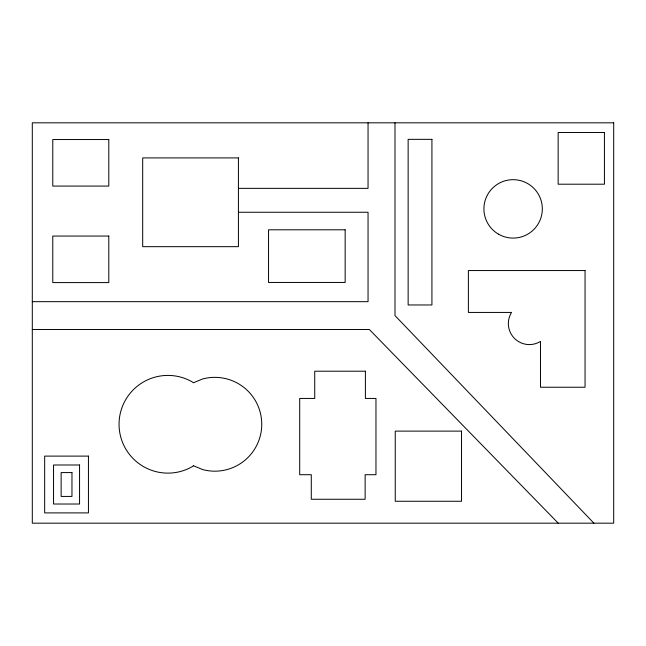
<?xml version="1.0" encoding="UTF-8"?>
<svg xmlns="http://www.w3.org/2000/svg" width="646" height="646" viewBox="0 0 646 646"><rect width="100%" height="100%" fill="white"/><g stroke="black" fill="none" stroke-linecap="round" stroke-linejoin="round"><path stroke-width="0.97" d="M238.422 188.357L368.05 188.357L368.05 122.821M238.422 212.251L368.05 212.251L368.05 301.674L32.3 301.674M32.3 329.508L369.367 329.508L558.233 523.179M593.908 523.179L394.997 315.587L394.997 122.821M193.42 465.75L192.338 466.582A48.862 48.862 0 0 1 119.05 424.269A48.862 48.862 0 0 1 192.338 381.956L193.42 382.787L202.683 378.944A46.924 46.924 0 0 1 261.751 424.269A46.924 46.924 0 0 1 202.683 469.585L193.42 465.75M613.7 122.821L32.3 122.821L32.3 523.179L613.7 523.179L613.7 122.821M604.43 132.495L558.152 132.495L558.152 184.199L604.43 184.199L604.43 132.495M431.924 139.342L408.143 139.342L408.143 304.969L431.924 304.969L431.924 139.342M108.794 139.544L52.778 139.544L52.778 186.08L108.794 186.08L108.794 139.544M238.422 157.915L142.685 157.915L142.685 246.667L238.422 246.667L238.422 157.915M345.15 229.798L268.542 229.798L268.542 282.455L345.15 282.455L345.15 229.798M108.794 236.056L52.778 236.056L52.778 282.593L108.794 282.593L108.794 236.056M585.058 270.553L468.382 270.553L468.382 312.43L511.551 312.43A21.011 21.011 0 0 0 540.5 341.387L540.5 387.229L585.058 387.229L585.058 270.553M365.402 371.208L314.731 371.208L314.731 398.437L299.696 398.437L299.696 474.705L311.283 474.705L311.283 499.261L365.135 499.261L365.135 474.705L375.964 474.705L375.964 398.437L365.402 398.437L365.402 371.208M461.527 431.116L395.255 431.116L395.255 501.264L461.527 501.264L461.527 431.116M88.437 456.108L44.663 456.108L44.663 512.9L88.437 512.9L88.437 456.108M79.555 464.991L53.545 464.991L53.545 504.017L79.555 504.017L79.555 464.991M71.964 472.581L61.136 472.581L61.136 496.427L71.964 496.427L71.964 472.581M498.518 234.183A29.215 29.215 0 0 0 542.333 208.884A29.215 29.215 0 0 0 498.518 183.585A29.215 29.215 0 0 0 498.518 234.183"/></g></svg>
